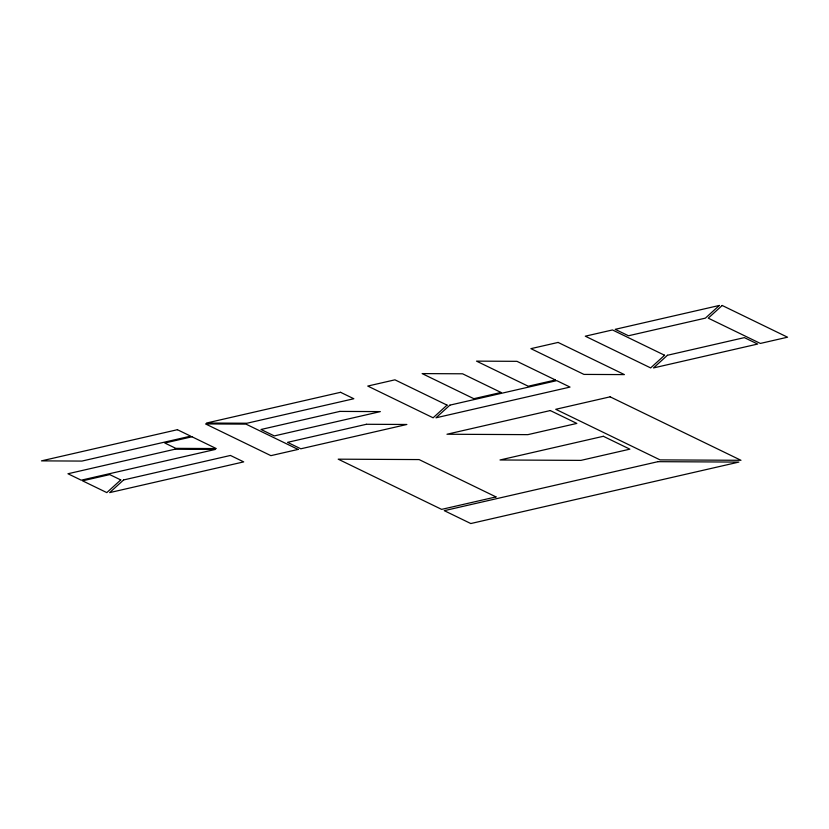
<?xml version="1.0" encoding="UTF-8"?>
<svg xmlns="http://www.w3.org/2000/svg" width="829" height="829" viewBox="0 0 829 829"><rect width="100%" height="100%" fill="white"/><g stroke="black" fill="none" stroke-linecap="round" stroke-linejoin="round"><path stroke-width="1.24" d="M120.744 479.929L106.806 492.602L82.548 480.83L109.739 474.592L120.744 479.929M123.604 479.95L109.666 492.613L243.705 461.888L230.452 455.453L123.604 479.95M447.049 405.122L433.111 417.795L367.755 386.065L394.946 379.827L447.049 405.122M449.909 405.132L435.971 417.806L570.01 387.081L556.756 380.635L449.909 405.132M664.578 355.247L650.651 367.921L585.295 336.191L612.486 329.952L664.578 355.247M719.334 305.455L705.396 318.129L628.465 335.766L615.201 329.331L719.334 305.455M667.449 355.268L653.511 367.931L757.644 344.056L744.38 337.621L667.449 355.268M722.194 305.476L708.256 318.149L760.359 343.434L787.55 337.206L722.194 305.476M177.416 429.702L41.45 460.872L81.905 461.079L190.67 436.137L177.416 429.702M340.564 392.304L206.525 423.028L246.969 423.236L353.828 398.739L340.564 392.304M558.104 342.429L530.912 348.657L583.948 374.407L624.403 374.604L558.104 342.429M191.996 436.779L164.805 443.018L175.8 448.354L216.255 448.562L191.996 436.779M174.815 449.256L67.968 473.753L81.221 480.188L215.271 449.453L174.815 449.256M339.89 411.402L261.031 429.484L274.295 435.919L380.345 411.609L339.89 411.402M501.037 392.469L473.846 398.697L422.137 373.599L462.582 373.796L501.037 392.469M555.43 379.993L528.239 386.231L476.52 361.133L516.975 361.33L555.43 379.993M366.408 424.282L287.549 442.354L300.813 448.8L406.863 424.479L366.408 424.282M298.098 449.422L270.896 455.649L205.54 423.93L245.985 424.127L298.098 449.422M550.301 410.552L446.976 434.241L527.876 434.645L576.818 423.422L550.301 410.552M610.123 396.832L555.741 409.298L660.071 459.888L740.971 460.292L610.123 396.832M603.336 436.292L500.011 459.981L580.911 460.385L629.853 449.163L603.336 436.292M496.011 496.913L441.629 509.379L338.201 459.173L419.101 459.577L496.011 496.913M657.977 461.67L444.282 510.664L470.799 523.545L738.877 462.085L657.977 461.67"/></g></svg>
